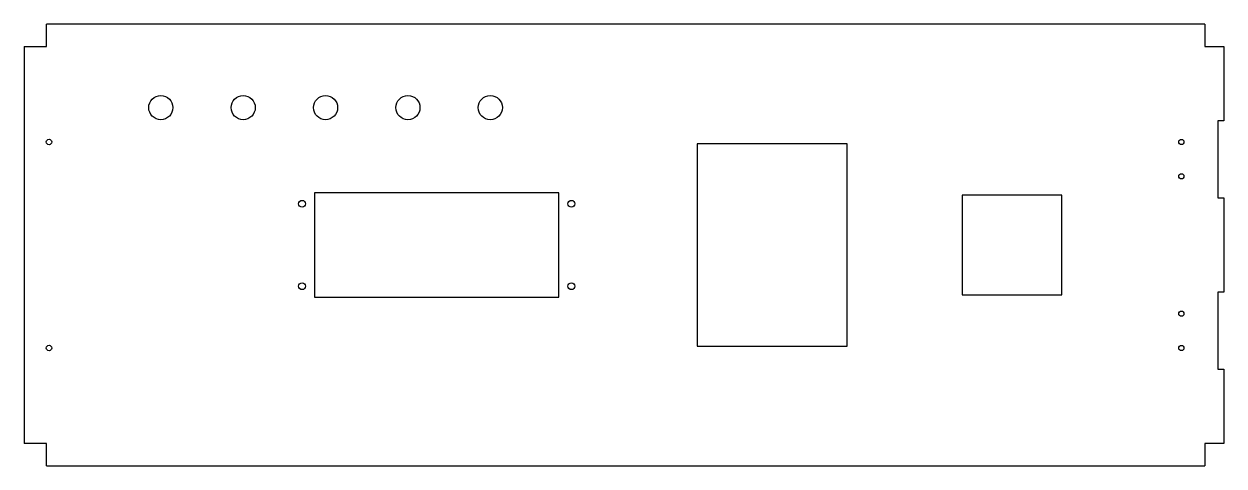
# Model space of a CAD drawing. Header units: inches. Extents: x -22 to 21.7, y -8 to 8.
import ezdxf

# ---------------------------------------------------------------- set-up
doc = ezdxf.new("R2010")
doc.units = ezdxf.units.IN
doc.header["$MEASUREMENT"] = 0

msp = doc.modelspace()

# ---------------------------------------------------------------- linework, layer by layer
at = {"color": 7, "linetype": 'Continuous', "lineweight": 25}
for p, q in [((-21.155, 7.22), (-21.155, 8.042)), ((21.025, 8.042), (-21.155, 8.042)), ((21.025, 8.042), (21.025, 7.22)), ((-21.977, 7.22), (-21.977, -7.22)), ((-21.977, 7.22), (-21.155, 7.22)), ((21.025, 7.22), (21.727, 7.22)), ((21.727, 7.22), (21.727, 4.52)), ((21.727, 4.52), (21.497, 4.52)), ((21.497, 4.52), (21.497, 1.72)), ((2.535, 3.68), (2.535, -3.68)), ((8.005, 3.68), (2.535, 3.68)), ((8.005, -3.68), (8.005, 3.68)), ((-11.395, 1.9), (-11.395, -1.9)), ((-2.495, 1.9), (-11.395, 1.9)), ((-2.495, -1.9), (-2.495, 1.9)), ((12.19, 1.815), (12.19, -1.815)), ((15.82, 1.815), (12.19, 1.815)), ((15.82, -1.815), (15.82, 1.815)), ((21.497, 1.72), (21.727, 1.72)), ((21.727, 1.72), (21.727, -1.72)), ((21.727, -1.72), (21.497, -1.72)), ((21.497, -1.72), (21.497, -4.52)), ((-11.395, -1.9), (-2.495, -1.9)), ((12.19, -1.815), (15.82, -1.815)), ((2.535, -3.68), (8.005, -3.68)), ((21.497, -4.52), (21.727, -4.52)), ((21.727, -4.52), (21.727, -7.22)), ((-21.155, -7.22), (-21.977, -7.22)), ((-21.155, -8.042), (-21.155, -7.22)), ((21.025, -7.22), (21.025, -8.042)), ((21.727, -7.22), (21.025, -7.22)), ((-21.155, -8.042), (21.025, -8.042))]:
    msp.add_line(p, q, dxfattribs=at)
for centre, radius in [((-16.995, 5), 0.44), ((-13.995, 5), 0.44), ((-10.995, 5), 0.44), ((-7.995, 5), 0.44), ((-4.995, 5), 0.44), ((-21.065, 3.75), 0.1), ((20.175, 3.75), 0.095), ((20.175, 2.5), 0.095), ((-11.85, 1.5), 0.125), ((-2.04, 1.5), 0.125), ((-11.85, -1.5), 0.125), ((-2.04, -1.5), 0.125), ((20.175, -2.5), 0.095), ((-21.065, -3.75), 0.1), ((20.175, -3.75), 0.095)]:
    msp.add_circle(centre, radius, dxfattribs=at)

doc.saveas('drawing.dxf')
